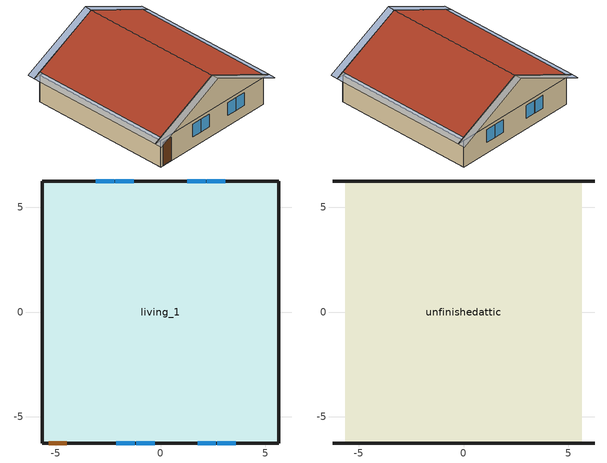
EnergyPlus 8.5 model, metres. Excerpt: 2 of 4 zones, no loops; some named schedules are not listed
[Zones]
living_1
 floor ground (Slab): -5.64,6.25 5.64,6.25 5.64,-6.25 -5.64,-6.25 z0
 wall outside (ExtInsFinWall): -5.64,6.25 -5.64,-6.25 5.64,-6.25 5.64,6.25 -5.64,6.25 z0:2.44
 window (front-Glass): -2.11,-6.25 -1.23,-6.25 / -1.17,-6.25 -0.29,-6.25 / 1.77,-6.25 2.65,-6.25 / 2.71,-6.25 3.59,-6.25 z0.96:2.13
 window (back-Glass): 2.15,6.25 1.27,6.25 / 3.09,6.25 2.21,6.25 / -2.21,6.25 -3.09,6.25 / -1.27,6.25 -2.15,6.25 z0.96:2.13
 door (livingDoors): -5.33,-6.25 -4.46,-6.25 z0:2.13
unfinishedattic
 floor to living_1 (FinInsUnfinUAFloor): -5.64,6.25 5.64,6.25 5.64,-6.25 -5.64,-6.25 z2.44
 wall outside (ExtUninsUnfinWall): -6.25,-6.25,2.44 6.25,-6.25,2.44 0,-6.25,5.56; 6.25,6.25,2.44 -6.25,6.25,2.44 0,6.25,5.56
 roof outside (UnfinInsExtRoof): 5.64,-6.25,2.74 5.64,6.25,2.74 0,6.25,5.56 0,-6.25,5.56; -5.64,6.25,2.74 -5.64,-6.25,2.74 0,-6.25,5.56 0,6.25,5.56
shading: 6.25,-6.25,2.44 6.25,6.25,2.44 5.64,6.25,2.74 5.64,-6.25,2.74; -6.25,6.25,2.44 -6.25,-6.25,2.44 -5.64,-6.25,2.74 -5.64,6.25,2.74; 6.25,-6.86,2.44 6.25,-6.25,2.44 0,-6.25,5.56 0,-6.86,5.56; -6.25,-6.25,2.44 -6.25,-6.86,2.44 0,-6.86,5.56 0,-6.25,5.56; -6.25,6.86,2.44 -6.25,6.25,2.44 0,6.25,5.56 0,6.86,5.56; 6.25,6.25,2.44 6.25,6.86,2.44 0,6.86,5.56 0,6.25,5.56
[Building]
Chicago Ohare Intl Ap IL 1517 sqft: North Axis {deg}=180; Terrain=Suburbs; Loads Convergence Tolerance Value=0.05; Temperature Convergence Tolerance Value {deltaC}=0.05; Solar Distribution=FullExterior; Maximum Number of Warmup Days=50
[Site:Location]
Chicago Ohare Intl Ap IL: Latitude {deg}=41.98; Longitude {deg}=-87.92; Time Zone {hr}=-7; Elevation {m}=201
[SizingPeriod:WeatherFileDays]
Plant DD: Begin Month=1; Begin Day of Month=1; End Month=1; End Day of Month=1; Day of Week for Start Day=Tuesday; Use Weather File Daylight Saving Period=Yes; Use Weather File Rain and Snow Indicators=No
[Site:GroundTemperature:BuildingSurface]
4.77044, 2.56944, 2.39318, 3.43766, 7.63069, 11.8042, 15.4224, 17.7144, 17.9091, 16.0449, 12.519, 8.47355
[Site:GroundTemperature:Deep]
9.98889, 9.98889, 9.98889, 9.98889, 9.98889, 9.98889, 9.98889, 9.98889, 9.98889, 9.98889, 9.98889, 9.98889
[Site:WaterMainsTemperature]
Calculation Method=Correlation; Annual Average Outdoor Air Temperature {C}=9.98889; Maximum Difference In Monthly Average Outdoor Air Temperatures {deltaC}=28.7778
[Material] Roughness=Rough
Name | Thickness {m} | Conductivity {W/m-K} | Density {kg/m3} | Specific Heat {J/kg-K} | Thermal Absorptance | Solar Absorptance | Visible Absorptance
CeilingMass | 0.0127 | 0.160291 | 801 | 837.4 | 0.9 | 0.3 | 0.1
DoorMaterial | 0.04445 | 0.0612267 | 512.64 | 1214.23
ExteriorFinish | 0.009525 | 0.089435 | 177.822 | 1046.75 | 0.9 | 0.3 | 0.3
ExtWallMass; PartitionWallMass | 0.0127 | 0.160291 | 801 | 837.4 | 0.9 | 0.5 | 0.1
Plywood-1_2in | 0.0127 | 0.115458 | 512.64 | 1214.23
Plywood-3_4in | 0.01905 | 0.115458 | 512.64 | 1214.23
RoofingMaterial | 0.0094488 | 0.162714 | 1121.4 | 1465.45 | 0.91 | 0.85 | 0.85
StudandAirWall | 0.0889 | 0.442568 | 49.1136 | 1209.74
StudandCavity | 0.0889 | 0.054245 | 162.403 | 1178.92
UAAdditionalCeilingIns | 0.12827 | 0.0411113 | 16.02 | 1046.75
UARoofIns | 0.18415 | 8.26283 | 36.966 | 1208.11
UATrussandIns | 0.0889 | 0.0436674 | 50.7834 | 1165.1
Mat-Fic-Slab | 0.0254 | 0.0180073 | 40.05 | 1214.23
SlabMass | 0.1016 | 1.312675 | 2242.8 | 837.4 | 0.9 | 0.6
SlabCarpetBareEquivalentMaterial | 0.0254 | 0.0866804 | 40.05 | 1214.23 | 0.9 | 0.6
SlabSoil-12in | 0.3048 | 1.731 | 1842.3 | 418.7
LivingFurnitureMaterial | 0.1524 | 0.115458 | 640.8 | 1214.23 | 0.9 | 0.6 | 0.1
[WindowMaterial:SimpleGlazingSystem] U-Factor {W/m2-K}=2.09529; Solar Heat Gain Coefficient=0.301029
Front-Win; Back-Win
[WindowMaterial:Shade]
CoolingShade: Solar Transmittance=0.999; Solar Reflectance=0.00099; Visible Transmittance=0.999; Visible Reflectance=0.00099; Infrared Hemispherical Emissivity=0.00001; Infrared Transmittance=0.999; Thickness {m}=0.0001; Conductivity {W/m-K}=10000; Shade to Glass Distance {m}=0.001; Top Opening Multiplier=0; Bottom Opening Multiplier=0; Left-Side Opening Multiplier=0; Right-Side Opening Multiplier=0; Airflow Permeability=0
[Construction]
Slab: Mat-Fic-Slab, SlabSoil-12in, SlabMass, SlabCarpetBareEquivalentMaterial
ExtInsFinWall: ExteriorFinish, Plywood-1_2in, StudandCavity, ExtWallMass
ExtUninsUnfinWall: ExteriorFinish, Plywood-1_2in, StudandAirWall
FinUninsFinWall: PartitionWallMass, StudandAirWall, PartitionWallMass
FinInsUnfinUAFloor: CeilingMass, UATrussandIns, UAAdditionalCeilingIns
UnfinInsExtRoof: RoofingMaterial, Plywood-3_4in, UARoofIns
Front-Glass: Front-Win
Back-Glass: Back-Win
LivingDoors: DoorMaterial
LivingFurniture: LivingFurnitureMaterial
[WindowProperty:ShadingControl]
WindowShadingControl: Shading Type=InteriorShade; Shading Control Type=OnIfScheduleAllows; Schedule=WindowShadingSchedule; Shading Control Is Scheduled=Yes; Glare Control Is Active=No; Shading Device Material=CoolingShade
[Zone]
Name | Type | Multiplier | Ceiling Height {m} | Volume {m3} | Floor Area {m2}
living_1 | 1 | 1 | 2.4384 | 343.653 | 140.934
unfinishedattic |  |  | 3.1242 | 198.675 | 140.934
Dummy |  |  | 0 | 0 | 0
RA Duct Zone_1 |  |  | 0 | 1.61087 | 0
[InternalMass] Zone=living_1
Name | Construction | Surface Area {m2}
LivingPartition_1 | FinUninsFinWall | 140.934
LivingSpaceFurniture_1 | LivingFurniture | 56.3736
[People]
Living People_1: Zone or ZoneList=living_1; Number of People Schedule=Occupancy_1; Number of People Calculation Method=People; Number of People=3; Fraction Radiant=0.32; Sensible Heat Fraction=0.573; Activity Level Schedule=OccupantActivity_1; Carbon Dioxide Generation Rate {m3/s-W}=0; Enable ASHRAE 55 Comfort Warnings=No; Mean Radiant Temperature Calculation Type=ZoneAveraged
[Lights]
Living HW & Plugin Lighting_1: Zone or ZoneList=living_1; Schedule=InteriorLighting_1; Design Level Calculation Method=LightingLevel; Lighting Level {W}=0; Return Air Fraction=0; Fraction Radiant=0.6; Fraction Visible=0.2; Fraction Replaceable=0
[ElectricEquipment] Zone or ZoneList=living_1; Design Level Calculation Method=EquipmentLevel
Name | Schedule | Design Level {W} | Fraction Latent | Fraction Radiant | Fraction Lost
Refrigerator_1 | Refrigerator_1 | 0 | 0 | 0 | 0
CeilingFans_1 | CeilingFansMaster_1 | 0 | 0 | 0.558 | 0
Misc Elec Load_1 | Total_Mels_1 | 0 | 0.021 | 0.558 | 0.049
Cooking Range_1 | CookingRange_1 | 0 | 0.3 | 0.24 | 0.3
Clothes Washer_1 | ClothesWasher_1 | 0 | 0 | 0.48 | 0.2
Clothes Dryer_1 | ClothesDryer_1 | 0 | 0.05 | 0.09 | 0.8
Dishwasher_1 | Dishwasher_1 | 0 | 0.15 | 0.36 | 0.25
House Exhaust Fan Load_1; Range Hood Fan Load_1; Bath Exhaust Fan Load_1 | AlwaysOn | 0 | 0 | 0 | 1
load | loadfrac | 3074.96 | 0 | 0.558 | 0.2
[GasEquipment]
Misc Gas Load_1: Zone or ZoneList=living_1; Schedule=Total_Mgls_1; Design Level Calculation Method=EquipmentLevel; Design Level {W}=0; Fraction Latent=0; Fraction Radiant=0; Fraction Lost=0; Carbon Dioxide Generation Rate {m3/s-W}=0
[OtherEquipment] Design Level Calculation Method=EquipmentLevel; Design Level {W}=0; Fraction Radiant=0
Name | Zone or ZoneList | Schedule | Fraction Latent | Fraction Lost
SinkHeatGain_1 | living_1 | Sinks_1 | 0.312222 | 0
ShowerHeatGain_1 | living_1 | Showers_1 | 0.487197 | 0
BathHeatGain_1 | living_1 | Baths_1 | 0 | 0
DHWDistHeatGain_1 | living_1 | DHWDist_1 | 0 | 1
SupplySensibleLeakageToLiving_1; SupplyDuctConductionToLiving_1 | living_1 | AlwaysOn | 0 | 0
SupplyLatentLeakageToLiving_1 | living_1 | AlwaysOn | 1 | 0
SupplyDuctConductionToAHZone_1; ReturnDuctConductionToAHZone_1; SupplySensibleLeakageToAHZone_1 | unfinishedattic | AlwaysOn | 0 | 0
ReturnDuctConductionToPlenum_1; ReturnSensibleLeakageEquip_1 | RA Duct Zone_1 | AlwaysOn | 0 | 0
SupplyLatentLeakageToAHZone_1 | unfinishedattic | AlwaysOn | 1 | 0
ReturnLatentLeakageEquip_1 | RA Duct Zone_1 | AlwaysOn | 1 | 0
[ZoneInfiltration:EffectiveLeakageArea]
UAtcInfiltration: Zone=unfinishedattic; Schedule=AlwaysOn; Effective Air Leakage Area {cm2}=4693.1; Stack Coefficient=0.000217117; Wind Coefficient=0.000119595
[ZoneInfiltration:FlowCoefficient]
Living Infiltration_1: Zone=living_1; Schedule=AlwaysOn; Flow Coefficient=1; Stack Coefficient=1; Pressure Exponent=1; Wind Coefficient=1; Shelter Factor=1
[ZoneVentilation:DesignFlowRate]
Natural Ventilation_1: Zone or ZoneList=living_1; Schedule=NatVent_1; Design Flow Rate Calculation Method=Flow/Zone; Design Flow Rate {m3/s}=0.001; Ventilation Type=Natural; Fan Pressure Rise {Pa}=0; Fan Total Efficiency=1; Constant Term Coefficient=1; Temperature Term Coefficient=0; Velocity Term Coefficient=0; Velocity Squared Term Coefficient=0
[ZoneMixing] Schedule=AlwaysOn; Design Flow Rate Calculation Method=Flow/Zone; Design Flow Rate {m3/s}=0
Name | Zone | Source Zone
AHZoneToLivingZoneMixing_1 | living_1 | unfinishedattic
LivingZoneToAHZoneMixing_1 | unfinishedattic | living_1
[Exterior:Lights]
Exterior Lighting_1: Schedule=ExteriorLighting_1; Design Level {W}=0; Control Option=ScheduleNameOnly
[EnergyManagementSystem:Sensor]
Name | Output:Variable or Output:Meter Index Key | Output:Variable or Output:Meter
Sensor_HeatingSeasonSchedule | HeatingSeasonSchedule | Schedule Value
Sensor_CoolingSeasonSchedule | CoolingSeasonSchedule | Schedule Value
CeilingFan_sch_1 | CeilingFan_1 | Schedule Value
Hout_1 |  | Site Outdoor Air Enthalpy
Pbar_1 |  | Site Outdoor Air Barometric Pressure
Wout_1 |  | Site Outdoor Air Humidity Ratio
Vwind_1 |  | Site Wind Speed
WH_sch_1 | AlwaysOn | Schedule Value
Range_sch_1 | RangeHood_1 | Schedule Value
Bath_sch_1 | BathExhaust_1 | Schedule Value
Clothes_dryer_sch_1 | ClothesDryerExhaust_1 | Schedule Value
NVAvail_1 | NatVent_1 | Schedule Value
NVSP_1 | NatVentTemp_1 | Schedule Value
AHZone_T_Sensor_1 | unfinishedattic | Zone Air Temperature
AHZone_W_Sensor_1 | unfinishedattic | Zone Mean Air Humidity Ratio
S_LeakSens_1 | SupplySensibleLeakageToLiving_1 | Other Equipment Convective Heating Energy
S_LeakLat_1 | SupplyLatentLeakageToLiving_1 | Other Equipment Latent Gain Energy
S_CondSens_1 | SupplyDuctConductionToLiving_1 | Other Equipment Convective Heating Energy
R_LeakSens_1 | ReturnSensibleLeakageEquip_1 | Other Equipment Convective Heating Energy
R_LeakLat_1 | ReturnLatentLeakageEquip_1 | Other Equipment Latent Gain Energy
R_CondSens_1 | ReturnDuctConductionToPlenum_1 | Other Equipment Convective Heating Energy
Q_H_FuelOil_1 | EMS | Heating FuelOil_1
Q_H_Propane_1 | EMS | Heating Propane_1
[EnergyManagementSystem:Actuator]
Name | Actuated Component Unique | Actuated Component Type | Actuated Component Control Type
SupplyFanAvailabilityOverride_1 | SupplyFanAvailability_1 | Schedule:Constant | Schedule Value
CeilingFanScheduleOverride_1 | CeilingFansMaster_1 | Schedule:Constant | Schedule Value
WholeHouseFanPowerOverride_1 | House Exhaust Fan Load_1 | ElectricEquipment | Electric Power Level
RangeHoodFanPowerOverride_1 | Range Hood Fan Load_1 | ElectricEquipment | Electric Power Level
BathExhaustFanPowerOverride_1 | Bath Exhaust Fan Load_1 | ElectricEquipment | Electric Power Level
NatVentFlow_1 | Natural Ventilation_1 | Zone Ventilation | Air Exchange Flow Rate
InfilFlow_1 | Living Infiltration_1 | Zone Infiltration | Air Exchange Flow Rate
SupplyLeakSensibleActuator_1 | SupplySensibleLeakageToLiving_1 | OtherEquipment | Power Level
SupplyLeakLatentActuator_1 | SupplyLatentLeakageToLiving_1 | OtherEquipment | Power Level
SupplyDuctLoadToLivingActuator_1 | SupplyDuctConductionToLiving_1 | OtherEquipment | Power Level
ConductionToAHZoneActuator_1 | SupplyDuctConductionToAHZone_1 | OtherEquipment | Power Level
ReturnDuctLoadToPlenumActuator_1 | ReturnDuctConductionToPlenum_1 | OtherEquipment | Power Level
ReturnConductionToAHZoneActuator_1 | ReturnDuctConductionToAHZone_1 | OtherEquipment | Power Level
SensibleLeakageToAHZoneActuator_1 | SupplySensibleLeakageToAHZone_1 | OtherEquipment | Power Level
LatentLeakageToAHZoneActuator_1 | SupplyLatentLeakageToAHZone_1 | OtherEquipment | Power Level
ReturnSensibleLeakageActuator_1 | ReturnSensibleLeakageEquip_1 | OtherEquipment | Power Level
ReturnLatentLeakageActuator_1 | ReturnLatentLeakageEquip_1 | OtherEquipment | Power Level
AHZoneToLivingFlowRateActuator_1 | AHZoneToLivingZoneMixing_1 | ZoneMixing | Air Exchange Flow Rate
LivingToAHZoneFlowRateActuator_1 | LivingZoneToAHZoneMixing_1 | ZoneMixing | Air Exchange Flow Rate
AvailSCH_Overwrite | Cycle | Schedule:Constant | Schedule Value
[EnergyManagementSystem:ProgramCallingManager]
FanAvailabilityProgramManager_1: AfterPredictorBeforeHVACManagers; SupplyFanScheduleProgram_1
CeilingFanProgramManager_1: BeginTimestepBeforePredictor; CeilingFanScheduleProgram_1
AirflowCalculator_1: BeginTimestepBeforePredictor; InfiltrationProgram_1; NaturalVentilationProgram_1
DuctLeakageCallingManager_1: EndOfSystemTimestepAfterHVACReporting; DuctLeakageProgram_1
DeliveredHeatingCoolingManager_1: EndOfSystemTimestepAfterHVACReporting; DeliveredHeatingCoolingProgram_1
HVACOutputReporting: EndOfSystemTimestepBeforeHVACReporting; HeatingFuelConversionProgram_1; HeatingElectricityProgram_1; WaterHeatingFuelConversionProgram_1; ZeroMeterProgram
Supervision: EndOfSystemTimestepAfterHVACReporting; HVAC_uncontrolledloop_Supervision
[EnergyManagementSystem:Program]
SupplyFanScheduleProgram_1: Set SupplyFanAvailabilityOverride_1 = 1; If (Sensor_HeatingSeasonSchedule == 0) && (SensibleLoadPredicted_1 > 0); Set SupplyFanAvailabilityOverride_1 = 0; ElseIf (Sensor_CoolingSeasonSchedule == 0) && (SensibleLoadPredicted_1 < 0); Set SupplyFanAvailabilityOverride_1 = 0; ElseIf SensibleLoadPredicted_1 == 0; Set SupplyFanAvailabilityOverride_1 = 0; EndIf
CeilingFanScheduleProgram_1: If CeilingFan_sch_1 == 0; Set CeilingFanScheduleOverride_1 = 0; ElseIf Tin_1 <24.3888888889; Set CeilingFanScheduleOverride_1 = 0; Else; Set CeilingFanScheduleOverride_1 = 1; EndIf
InfiltrationProgram_1: Set p_m = 0.14; Set p_s = 0.22; Set s_m = 270; Set s_s = 370; Set z_m = 9.99744; Set z_s = 2.4384; Set f_t = (((s_m/z_m)^p_m)*((z_s/s_s)^p_s)); Set VwindL_1 = (f_t*Vwind_1); Set Tdiff = Tin_1 - Tout_1; Set DeltaT = (@Abs Tdiff); Set c = 0.0483345648051; Set Cs = 0.05302710026; Set Cw = 0.158382171096; Set n = 0.67; Set sft = (f_t*0.9); Set Qn = (((c*Cs*(DeltaT^n))^2)+(((c*Cw)*((sft*Vwind_1)^(2*n)))^2))^0.5; Set Tdiff = Tin_1 - Tout_1; Set DeltaT = (@Abs Tdiff); Set QWHV_1 = WH_sch_1*0.0; Set Qrange_1 = Range_sch_1*0.047194744; Set Qdryer_1 = Clothes_dryer_sch_1*0.047194744; Set Qbath_1 = Bath_sch_1*0.047194744; Set QhpwhOut = 0; Set QhpwhIn = 0; Set QductsOut = DuctLeakExhaustFanEquivalent_1; Set QductsIn = DuctLeakSupplyFanEquivalent_1; Set Qout = Qrange_1+Qbath_1+Qdryer_1+QhpwhOut+QductsOut; Set Qin = QWHV_1+QhpwhIn+QductsIn; Set Qu = (@Abs (Qout - Qin)); Set Qb = (@Min Qout Qin); Set faneff_wh = 1; Set WholeHouseFanPowerOverride_1= (QWHV_1*300)/faneff_wh; Set faneff_sp = 0.47194744; Set RangeHoodFanPowerOverride_1 = (Qrange_1*300)/faneff_sp; Set BathExhaustFanPowerOverride_1 = (Qbath_1*300)/faneff_sp; Set Q_acctd_for_elsewhere = QhpwhOut + QhpwhIn + QductsOut + QductsIn; Set InfilFlow_1 = (((Qu^2) + (Qn^2))^0.5) - Q_acctd_for_elsewhere; Set InfilFlow_1 = (@Max InfilFlow_1 0); Set InfilFlow_display_1 = (((Qu^2) + (Qn^2))^0.5) - Qu; Set InfMechVent_1 = Qb + InfilFlow_1
NaturalVentilationProgram_1: Set Tdiff = Tin_1 - Tout_1; Set DeltaT = (@Abs Tdiff); Set Phiout = (@RhFnTdbWPb Tout_1 Wout_1 Pbar_1); Set Hin = (@HFnTdbRhPb Tin_1 Phiin_1 Pbar_1); Set NVArea = 0.0; Set Cs =0.0000896302038946; Set Cw = 0.000199526317171; Set MaxNV = 1.90918471061; Set MaxHR = 0; Set MaxRH = 0; Set SGNV = (NVAvail_1*NVArea)*((((Cs*DeltaT)+(Cw*(Vwind_1^2)))^0.5)/1000); If (Wout_1 < MaxHR) && (Phiout < MaxRH) && (Tin_1 > NVSP_1); Set NVadj1 = (Tin_1 - NVSP_1)/(Tin_1 - Tout_1); Set NVadj2 = (@Min NVadj1 1); Set NVadj3 = (@Max NVadj2 0); Set NVadj = SGNV*NVadj3; Set NatVentFlow_1 = (@Min NVadj MaxNV); Else; Set NatVentFlow_1 = 0; EndIf
DuctLeakageProgram_1: Set AH_MFR_1 = AH_MFR_Sensor_1; Set Fan_RTF_1 = Fan_RTF_Sensor_1; Set AH_VFR_1 = AH_VFR_Sensor_1; Set AH_Tout_1 = AH_Tout_Sensor_1; Set AH_Wout_1 = AH_Wout_Sensor_1; Set RA_T_1 = RA_T_Sensor_1; Set RA_W_1 = RA_W_Sensor_1; Set AHZone_T_1 = AHZone_T_Sensor_1; Set AHZone_W_1 =  AHZone_W_Sensor_1; Run CalculateDuctLeakage_1; Set SupplyLeakSensibleActuator_1 = SupplyLeakSensibleLoad_1; Set SupplyLeakLatentActuator_1 = SupplyLeakLatentLoad_1; Set SupplyDuctLoadToLivingActuator_1 = SupplyDuctLoadToLiving_1; Set ConductionToAHZoneActuator_1 = ConductionToAHZone_1; Set SensibleLeakageToAHZoneActuator_1 = SensibleLeakageToAHZone_1; Set LatentLeakageToAHZoneActuator_1 = LatentLeakageToAHZone_1; Set ReturnSensibleLeakageActuator_1 = ReturnSensibleLeakage_1; Set ReturnLatentLeakageActuator_1 = ReturnLatentLeakage_1; Set ReturnDuctLoadToPlenumActuator_1 = ReturnDuctLoadToPlenum_1; Set ReturnConductionToAHZoneActuator_1 = ReturnConductionToAHZone_1; Set AHZoneToLivingFlowRateActuator_1 = AHZoneToLivingFlowRate_1; Set LivingToAHZoneFlowRateActuator_1 = LivingToAHZoneFlowRate_1
DeliveredHeatingCoolingProgram_1: Set StepsPerHour = ZoneTimeStep / SystemTimeStep; Set HPWH_sens_clg_1 = 0; Set HPWH_lat_clg_1 = 0; Set d1 = D_MixSensLoss_1; Set d2 = D_MixSensGain_1; Set d3 = D_MixLatLoss_1; Set d4 = D_MixLatGain_1; Set d5 = S_LeakSens_1; Set d6 = S_LeakLat_1; Set d7 = S_CondSens_1; Set d8 = R_LeakSens_1; Set d9 = R_LeakLat_1; Set d10 = R_CondSens_1; Set EMSHeatingDuctLosses_1 = (@Max 0  ((d2 - d1) - d5 - d7 - d8 - d10)); Set EMSCoolingDuctLossesSens_1 = (@Max 0  ((d2 - d1) + d5 + d7 + d8 + d10)); Set EMSCoolingDuctLossesLatent_1 = (@Max 0  ((d4 - d3) + d6 + d9)); Set E_supp = 0; Set DeliveredHeatingHP = 0; Set DeliveredHeating_fb = 0; Set x = DeliveredHeating_1 + DeliveredHeatingHP + DeliveredHeating_fb; Set EMSDeliveredHeatingInclDucts_1 = x * StepsPerHour; Set EMSDeliveredHeatingSupp_1 = E_supp * StepsPerHour; Set EMSDeliveredCoolingSensInclDucts_1 = CoilSensibleCooling_1 * StepsPerHour; If (x + E_supp) > 0; Set f_supp = E_supp / (x + E_supp); Else; Set f_supp = 0; EndIf; Set EMSDeliveredHeating_1 = EMSDeliveredHeatingInclDucts_1-(EMSHeatingDuctLosses_1*(1-f_supp)); Set EMSDeliveredHeatingSupp_1 = EMSDeliveredHeatingSupp_1-(EMSHeatingDuctLosses_1*f_supp); Set EMSDeliveredHeatingWithSupp_1 = EMSDeliveredHeating_1 + EMSDeliveredHeatingSupp_1; Set EMSDeliveredCoolingSens_1 = EMSDeliveredCoolingSensInclDucts_1 - EMSCoolingDuctLossesSens_1; Set DehumRemovedWater = 0; Set EMSDeliveredCoolingLatentHVAC_1 = CoilLatentCooling_1 - EMSCoolingDuctLossesLatent_1; Set EMSDeliveredCoolingLatentDehum_1 = DehumRemovedWater * 2454031.86336; Set EMSDeliveredCoolingLatentHVAC_1 = EMSDeliveredCoolingLatentHVAC_1 * StepsPerHour; Set EMSDeliveredCoolingLatentDehum_1 = EMSDeliveredCoolingLatentDehum_1 * StepsPerHour; If HVACFanE_1 > 0; If EMSDeliveredHeating_1 > 0; Set HVACFanPumpE_Heat_1 = HVACFanE_1; Set HVACFanPumpE_Cool_1 = 0; ElseIf EMSDeliveredCoolingSens_1 > 0; Set HVACFanPumpE_Heat_1 = 0; Set HVACFanPumpE_Cool_1 = HVACFanE_1; EndIf; Else; Set HVACFanPumpE_Heat_1 = 0; Set HVACFanPumpE_Cool_1 = 0; EndIf
ZeroMeterProgram: Set EMSZeroMeter = 0
HeatingFuelConversionProgram_1: Set Q_FuelOil_1 = 0; Set Q_Propane_1 = 0; Set Q_Gas_1 = 0
HeatingElectricityProgram_1: Set E_Heat_1 = Q_heat_1 + Q_heat_HP; Set E_Heat_supp_1 = 0
WaterHeatingFuelConversionProgram_1: Set Q_WH_FuelOil_1 = 0; Set Q_WH_Propane_1 = 0; Set Q_WH_Gas_1 = Q_WH; Set Q_Unit_oil_1 = Q_WH_FuelOil_1 + Q_H_FuelOil_1; Set Q_Unit_propane_1 = Q_WH_Propane_1 + Q_H_Propane_1
HVAC_uncontrolledloop_Supervision: SET Toffset=1.11; IF AptTemp > (hSP - 0.01) && AptTemp < (cSP + 0.01); SET AvailSCH_Overwrite = 0; ELSEIF AvailSCH_Overwrite == 0 && AptTemp >= (hSP - Toffset) && AptTemp <= (cSP + Toffset); SET AvailSCH_Overwrite = 0; ELSE; SET AvailSCH_Overwrite = 1; ENDIF
[EnergyManagementSystem:Subroutine]
CalculateDuctLeakage_1: Set f_sup = 0.09995004995; Set f_ret = 0.05004995005; Set f_OA = 0.0499000999001; Set OAFlowRate = f_OA * AH_VFR_1; Set SupplyLeakFlowRate = f_sup * AH_VFR_1; Set ReturnLeakFlowRate = f_ret * AH_VFR_1; Set AHZoneToLivingFlowRate_1 = (@Abs (SupplyLeakFlowRate - ReturnLeakFlowRate - OAFlowRate)); Set LivingToAHZoneFlowRate_1 = 0; Set DuctLeakSupplyFanEquivalent_1 = 0; Set DuctLeakExhaustFanEquivalent_1 = OAFlowRate; Set h_SA = (@HFnTdbW AH_Tout_1 AH_Wout_1); Set h_AHZone = (@HFnTdbW AHZone_T_1 AHZone_W_1); Set h_RA = (@HFnTdbW RA_T_1 RA_W_1); Set h_fg = (@HfgAirFnWTdb AH_Wout_1 AH_Tout_1); Set SALeakageQtot = f_sup * AH_MFR_1 * (h_RA - h_SA); Set SupplyLeakLatentLoad_1 = f_sup * AH_MFR_1 * h_fg * (RA_W_1 - AH_Wout_1); Set SupplyLeakSensibleLoad_1 = SALeakageQtot - SupplyLeakLatentLoad_1; Set expTerm = (Fan_RTF_1 / (AH_MFR_1 * 1006.0)) * 32.06094747; Set expTerm = 0 - expTerm; Set Tsupply = AHZone_T_1 + ((AH_Tout_1 - AHZone_T_1) * (@Exp expTerm)); Set SupplyDuctLoadToLiving_1 = AH_MFR_1 * 1006.0 * (Tsupply - AH_Tout_1); Set ConductionToAHZone_1 = 0 - SupplyDuctLoadToLiving_1; Set expTerm = (Fan_RTF_1 / (AH_MFR_1 * 1006.0)) * 10.4178709056; Set expTerm = 0 - expTerm; Set Treturn = AHZone_T_1 + ((RA_T_1 - AHZone_T_1) * (@Exp expTerm)); Set ReturnDuctLoadToPlenum_1 = AH_MFR_1 * 1006.0 * (Treturn - RA_T_1); Set ReturnConductionToAHZone_1 = 0 - ReturnDuctLoadToPlenum_1; Set ReturnLatentLeakage_1 = 0; Set ReturnSensibleLeakage_1 = f_ret * AH_MFR_1 * 1006.0 * (AHZone_T_1 - RA_T_1); Set QtotLeakageToAHZone = f_sup * AH_MFR_1 * (h_SA - h_AHZone); Set LatentLeakageToAHZone_1 = f_sup * AH_MFR_1 * h_fg * (AH_Wout_1 - AHZone_W_1); Set SensibleLeakageToAHZone_1 = QtotLeakageToAHZone - LatentLeakageToAHZone_1
[EnergyManagementSystem:GlobalVariable]
AH_MFR_1
Fan_RTF_1
AH_VFR_1
AH_Tout_1
AH_Wout_1
RA_T_1
RA_W_1
AHZone_T_1
AHZone_W_1
SupplyLeakSensibleLoad_1
SupplyLeakLatentLoad_1
SupplyDuctLoadToLiving_1
ConductionToAHZone_1
ReturnConductionToAHZone_1
ReturnDuctLoadToPlenum_1
SensibleLeakageToAHZone_1
LatentLeakageToAHZone_1
AHZoneToLivingFlowRate_1
LivingToAHZoneFlowRate_1
ReturnSensibleLeakage_1
ReturnLatentLeakage_1
DuctLeakSupplyFanEquivalent_1; DuctLeakExhaustFanEquivalent_1
[EnergyManagementSystem:OutputVariable]
Name | EMS Variable | Type of Data in Variable | Update Frequency | EMS Program or Subroutine | Units
Zone Infil Flow Rate_1 | InfilFlow_display_1 | Averaged | ZoneTimestep | InfiltrationProgram_1 | m3/s
Zone Infil/MechVent Flow Rate_1 | InfMechVent_1 | Averaged | ZoneTimestep | InfiltrationProgram_1 | m3/s
Whole House Fan Vent Flow Rate_1 | QWHV_1 | Averaged | ZoneTimestep | InfiltrationProgram_1 | m3/s
Range Hood Fan Vent Flow Rate_1 | Qrange_1 | Averaged | ZoneTimestep | InfiltrationProgram_1 | m3/s
Bath Exhaust Fan Vent Flow Rate_1 | Qbath_1 | Averaged | ZoneTimestep | InfiltrationProgram_1 | m3/s
Clothes Dryer Exhaust Fan Vent Flow Rate_1 | Qdryer_1 | Averaged | ZoneTimestep | InfiltrationProgram_1 | m3/s
Local Wind Speed_1 | VwindL_1 | Averaged | ZoneTimestep | InfiltrationProgram_1 | m/s
Zone Natural Ventilation Flow Rate_1 | NatVentFlow_1 | Averaged | ZoneTimestep | NaturalVentilationProgram_1 | m3/s
EMSDeliveredCoolingSensInclDuctsOutputVariable_1 | EMSDeliveredCoolingSensInclDucts_1 | Summed | ZoneTimestep | DeliveredHeatingCoolingProgram_1 | J
EMSDeliveredHeatingInclDuctsOutputVariable_1 | EMSDeliveredHeatingInclDucts_1 | Summed | ZoneTimestep | DeliveredHeatingCoolingProgram_1 | J
EMSDeliveredCoolingSensOutputVariable_1 | EMSDeliveredCoolingSens_1 | Summed | ZoneTimestep | DeliveredHeatingCoolingProgram_1 | J
EMSDeliveredHeatingOutputVariable_1 | EMSDeliveredHeating_1 | Summed | ZoneTimestep | DeliveredHeatingCoolingProgram_1 | J
EMSDeliveredHeatingSuppOutputVariable_1 | EMSDeliveredHeatingSupp_1 | Summed | ZoneTimestep | DeliveredHeatingCoolingProgram_1 | J
EMSDeliveredHeatingWithSuppOutputVariable_1 | EMSDeliveredHeatingWithSupp_1 | Summed | ZoneTimestep | DeliveredHeatingCoolingProgram_1 | J
EMSCoolingDuctLossesSensOutputVariable_1 | EMSCoolingDuctLossesSens_1 | Summed | ZoneTimestep | DeliveredHeatingCoolingProgram_1 | J
EMSCoolingDuctLossesLatentOutputVariable_1 | EMSCoolingDuctLossesLatent_1 | Summed | ZoneTimestep | DeliveredHeatingCoolingProgram_1 | J
EMSHeatingDuctLossesOutputVariable_1 | EMSHeatingDuctLosses_1 | Summed | ZoneTimestep | DeliveredHeatingCoolingProgram_1 | J
EMSDeliveredCoolingLatentHVACOutputVariable_1 | EMSDeliveredCoolingLatentHVAC_1 | Summed | ZoneTimestep | DeliveredHeatingCoolingProgram_1 | J
Heating HVAC Fan Pump_1 | HVACFanPumpE_Heat_1 | Summed | SystemTimestep | DeliveredHeatingCoolingProgram_1 | J
Cooling HVAC Fan Pump_1 | HVACFanPumpE_Cool_1 | Summed | SystemTimestep | DeliveredHeatingCoolingProgram_1 | J
EMSDeliveredCoolingLatentDehumOutputVariable_1 | EMSDeliveredCoolingLatentDehum_1 | Summed | ZoneTimestep | DeliveredHeatingCoolingProgram_1 | J
HPWH_sens_clg_OutputVariable_1 | HPWH_sens_clg_1 | Summed | ZoneTimestep | DeliveredHeatingCoolingProgram_1 | J
HPWH_lat_clg_OutputVariable_1 | HPWH_lat_clg_1 | Summed | ZoneTimestep | DeliveredHeatingCoolingProgram_1 | J
ZeroMeter | EMSZeroMeter | Summed | SystemTimestep | ZeroMeterProgram | J
Heating Electricity_1 | E_Heat_1 | Summed | SystemTimestep | HeatingElectricityProgram_1 | J
HeatingSupp Electricity_1 | E_Heat_supp_1 | Summed | SystemTimestep | HeatingElectricityProgram_1 | J
Heating FuelOil_1 | Q_FuelOil_1 | Summed | SystemTimestep | HeatingFuelConversionProgram_1 | m3
Heating Propane_1 | Q_Propane_1 | Summed | SystemTimestep | HeatingFuelConversionProgram_1 | m3
Heating Gas_1 | Q_Gas_1 | Summed | SystemTimestep | HeatingFuelConversionProgram_1 | J
Water Heating FuelOil_1 | Q_WH_FuelOil_1 | Summed | SystemTimestep | WaterHeatingFuelConversionProgram_1 | m3
Water Heating Propane_1 | Q_WH_Propane_1 | Summed | SystemTimestep | WaterHeatingFuelConversionProgram_1 | m3
[Schedule:Day:Hourly]
ClothesDryerDayMult0_1: 0.100913, 0.0605475, 0.040365, 0.0201825, 0.040365, 0.0605475, 0.16146, 0.32292, 0.48438, 0.686205, 0.787118, 0.817391, 0.746753, 0.676114, 0.575201, 0.615566, 0.555019, 0.544928, 0.514654, 0.514654, 0.524745, 0.544928, 0.444015, 0.24219
ClothesDryerDayMult1_1; OccupancyVacationDay_1; WindowShadingSchedule01d; WindowShadingSchedule02d; WindowShadingSchedule03d; WindowShadingSchedule04d; WindowShadingSchedule10d; WindowShadingSchedule11d; WindowShadingSchedule12d: 0, 0, 0, 0, 0, 0, 0, 0, 0, 0, 0, 0, 0, 0, 0, 0, 0, 0, 0, 0, 0, 0, 0, 0
ClothesDryerDayMult2_1: 0.123457, 0.0740741, 0.0493827, 0.0246914, 0.0493827, 0.0740741, 0.197531, 0.395062, 0.592593, 0.839506, 0.962963, 1, 0.91358, 0.82716, 0.703704, 0.753086, 0.679012, 0.666667, 0.62963, 0.62963, 0.641975, 0.666667, 0.54321, 0.296296
CookingRangeWkDay01_1; CookingRangeWkDay02_1; CookingRangeWkDay12_1; CookingRangeWkEnd01_1; CookingRangeWkEnd02_1; CookingRangeWkEnd12_1: 0.0466667, 0.0466667, 0.0266667, 0.0266667, 0.0466667, 0.0733333, 0.166667, 0.28, 0.306667, 0.32, 0.28, 0.333333, 0.38, 0.306667, 0.38, 0.293333, 0.613333, 1, 0.78, 0.4, 0.233333, 0.166667, 0.106667, 0.0733333
CookingRangeWkDay03_1; CookingRangeWkDay05_1; CookingRangeWkEnd03_1; CookingRangeWkEnd05_1: 0.0421574, 0.0421574, 0.0240899, 0.0240899, 0.0421574, 0.0662473, 0.150562, 0.252944, 0.277034, 0.289079, 0.252944, 0.301124, 0.343282, 0.277034, 0.343282, 0.264989, 0.554069, 0.903373, 0.704631, 0.361349, 0.210787, 0.150562, 0.0963598, 0.0662473
CookingRangeWkDay04_1; CookingRangeWkEnd04_1: 0.0419872, 0.0419872, 0.0239927, 0.0239927, 0.0419872, 0.0659799, 0.149954, 0.251923, 0.275916, 0.287912, 0.251923, 0.299909, 0.341896, 0.275916, 0.341896, 0.26392, 0.551832, 0.899727, 0.701787, 0.359891, 0.209936, 0.149954, 0.0959708, 0.0659799
CookingRangeWkDay06_1; CookingRangeWkDay09_1; CookingRangeWkEnd06_1; CookingRangeWkEnd09_1: 0.0378608, 0.0378608, 0.0216348, 0.0216348, 0.0378608, 0.0594956, 0.135217, 0.227165, 0.2488, 0.259617, 0.227165, 0.270435, 0.308295, 0.2488, 0.308295, 0.237982, 0.4976, 0.811304, 0.632817, 0.324521, 0.189304, 0.135217, 0.086539, 0.0594956
CookingRangeWkDay07_1; CookingRangeWkDay08_1; CookingRangeWkEnd07_1; CookingRangeWkEnd08_1: 0.0381161, 0.0381161, 0.0217806, 0.0217806, 0.0381161, 0.0598967, 0.136129, 0.228696, 0.250477, 0.261367, 0.228696, 0.272258, 0.310374, 0.250477, 0.310374, 0.239587, 0.500954, 0.816773, 0.637083, 0.326709, 0.19058, 0.136129, 0.0871225, 0.0598967
CookingRangeWkDay10_1; CookingRangeWkDay11_1; CookingRangeWkEnd10_1; CookingRangeWkEnd11_1: 0.0461562, 0.0461562, 0.026375, 0.026375, 0.0461562, 0.0725311, 0.164844, 0.276937, 0.303312, 0.3165, 0.276937, 0.329687, 0.375843, 0.303312, 0.375843, 0.290125, 0.606624, 0.989061, 0.771468, 0.395624, 0.230781, 0.164844, 0.1055, 0.0725311
DHWDistDay_1: 0.078424, 0.0392749, 0.00981873, 0.00981873, 0.0392749, 0.274547, 0.941213, 1, 0.960725, 0.843152, 0.764728, 0.60788, 0.529456, 0.470544, 0.470544, 0.411757, 0.548968, 0.725453, 0.86279, 0.823515, 0.745091, 0.60788, 0.529456, 0.294058
ExteriorLighting01Alldays_1; InteriorLighting01Alldays_1: 0.184041, 0.110424, 0.0736162, 0.0736162, 0.0736162, 0.0805696, 0.173359, 0.362055, 0.346014, 0.177618, 0.144716, 0.143389, 0.143651, 0.146764, 0.165513, 0.241436, 0.437991, 0.743985, 0.974468, 0.924096, 0.827246, 0.707148, 0.533589, 0.370644
ExteriorLighting02Alldays_1; InteriorLighting02Alldays_1: 0.184041, 0.110424, 0.0736162, 0.0736162, 0.0736162, 0.0790283, 0.15125, 0.29812, 0.265496, 0.134427, 0.108818, 0.107785, 0.107884, 0.109177, 0.117715, 0.156982, 0.277866, 0.518467, 0.80066, 0.924741, 0.827246, 0.707148, 0.533589, 0.370644
ExteriorLighting03Alldays_1; InteriorLighting03Alldays_1: 0.184041, 0.110424, 0.0736162, 0.0736162, 0.0736162, 0.0768121, 0.11946, 0.206188, 0.165168, 0.0877701, 0.0726478, 0.0720378, 0.0720794, 0.0726554, 0.0766741, 0.0968595, 0.167392, 0.335142, 0.593669, 0.815299, 0.825638, 0.632402, 0.533589, 0.370644
ExteriorLighting04Alldays_1; InteriorLighting04Alldays_1: 0.184041, 0.110424, 0.0736162, 0.0736162, 0.0736162, 0.0771386, 0.124143, 0.219731, 0.171299, 0.0859952, 0.0693281, 0.0686558, 0.0686518, 0.0686824, 0.0689801, 0.0711282, 0.0823713, 0.124702, 0.237637, 0.444724, 0.686571, 0.707148, 0.533589, 0.370644
ExteriorLighting05Alldays_1; InteriorLighting05Alldays_1: 0.184041, 0.110424, 0.0736162, 0.0736162, 0.0736162, 0.0756268, 0.102458, 0.157021, 0.116833, 0.0681405, 0.0586267, 0.0582429, 0.0582408, 0.05826, 0.058438, 0.0596988, 0.0663648, 0.0924985, 0.167646, 0.322917, 0.54338, 0.683362, 0.533589, 0.370644
ExteriorLighting06Alldays_1; InteriorLighting06Alldays_1: 0.184041, 0.110424, 0.0736162, 0.0736162, 0.0736162, 0.0751685, 0.0958832, 0.138008, 0.101886, 0.0642924, 0.0569473, 0.056651, 0.0566499, 0.0566691, 0.0568293, 0.0578764, 0.0631213, 0.0831383, 0.140827, 0.264389, 0.454837, 0.637915, 0.533589, 0.370644
ExteriorLighting07Alldays_1; InteriorLighting07Alldays_1: 0.184041, 0.110424, 0.0736162, 0.0736162, 0.0736162, 0.0755386, 0.101192, 0.153359, 0.113946, 0.0673901, 0.0582939, 0.057927, 0.0579253, 0.0579456, 0.0581133, 0.0592033, 0.0646293, 0.0852063, 0.144118, 0.269403, 0.460924, 0.640706, 0.533589, 0.370644
ExteriorLighting08Alldays_1; InteriorLighting08Alldays_1: 0.184041, 0.110424, 0.0736162, 0.0736162, 0.0736162, 0.0765607, 0.115854, 0.19576, 0.15021, 0.0789004, 0.0649676, 0.0644056, 0.0644025, 0.0644294, 0.0646692, 0.0662987, 0.0745563, 0.10555, 0.190689, 0.358018, 0.581627, 0.697822, 0.533589, 0.370644
ExteriorLighting09Alldays_1; InteriorLighting09Alldays_1: 0.184041, 0.110424, 0.0736162, 0.0736162, 0.0736162, 0.0779699, 0.136068, 0.254216, 0.208861, 0.103423, 0.0828223, 0.0819913, 0.08199, 0.0820751, 0.0827979, 0.0873455, 0.108037, 0.175399, 0.329207, 0.564996, 0.774836, 0.707148, 0.533589, 0.370644
ExteriorLighting10Alldays_1; InteriorLighting10Alldays_1: 0.184041, 0.110424, 0.0736162, 0.0736162, 0.0736162, 0.0797404, 0.161465, 0.32766, 0.293194, 0.144879, 0.115901, 0.114732, 0.114747, 0.115082, 0.117639, 0.131655, 0.185294, 0.325978, 0.569102, 0.810186, 0.827246, 0.707148, 0.533589, 0.370644
ExteriorLighting11Alldays_1; InteriorLighting11Alldays_1: 0.184041, 0.110424, 0.0736162, 0.0736162, 0.0736162, 0.0784068, 0.142336, 0.27234, 0.26263, 0.146611, 0.123943, 0.123029, 0.123716, 0.130017, 0.160154, 0.260614, 0.479126, 0.766962, 0.936785, 0.874571, 0.827246, 0.707148, 0.533589, 0.370644
ExteriorLighting12Alldays_1; InteriorLighting12Alldays_1: 0.184041, 0.110424, 0.0736162, 0.0736162, 0.0736162, 0.0801333, 0.1671, 0.343954, 0.3407, 0.182871, 0.152034, 0.15079, 0.151468, 0.158227, 0.192522, 0.309394, 0.559623, 0.865952, 1, 0.879309, 0.827246, 0.707148, 0.533589, 0.370644
OccupancyDay_1: 1, 1, 1, 1, 1, 1, 1, 1, 1, 1, 0, 0, 0, 0, 0, 0, 0, 0, 0, 1, 1, 1, 1, 1
RefrigeratorWkDay01_1; RefrigeratorWkDay12_1; RefrigeratorWkEnd01_1; RefrigeratorWkEnd12_1: 0.610949, 0.595675, 0.580401, 0.565128, 0.549854, 0.549854, 0.580401, 0.610949, 0.626223, 0.626223, 0.610949, 0.610949, 0.641496, 0.641496, 0.641496, 0.626223, 0.672044, 0.733139, 0.763686, 0.733139, 0.717865, 0.702591, 0.672044, 0.626223
RefrigeratorWkDay02_1; RefrigeratorWkEnd02_1: 0.609489, 0.594252, 0.579015, 0.563777, 0.54854, 0.54854, 0.579015, 0.609489, 0.624726, 0.624726, 0.609489, 0.609489, 0.639964, 0.639964, 0.639964, 0.624726, 0.670438, 0.731387, 0.761861, 0.731387, 0.71615, 0.700912, 0.670438, 0.624726
RefrigeratorWkDay03_1; RefrigeratorWkDay04_1; RefrigeratorWkDay05_1; RefrigeratorWkEnd03_1; RefrigeratorWkEnd04_1; RefrigeratorWkEnd05_1: 0.791241, 0.77146, 0.751679, 0.731898, 0.712117, 0.712117, 0.751679, 0.791241, 0.811022, 0.811022, 0.791241, 0.791241, 0.830803, 0.830803, 0.830803, 0.811022, 0.870365, 0.949489, 0.989051, 0.949489, 0.929708, 0.909927, 0.870365, 0.811022
RefrigeratorWkDay06_1; RefrigeratorWkDay07_1; RefrigeratorWkDay08_1; RefrigeratorWkDay09_1; RefrigeratorWkEnd06_1; RefrigeratorWkEnd07_1; RefrigeratorWkEnd08_1; RefrigeratorWkEnd09_1: 0.8, 0.78, 0.76, 0.74, 0.72, 0.72, 0.76, 0.8, 0.82, 0.82, 0.8, 0.8, 0.84, 0.84, 0.84, 0.82, 0.88, 0.96, 1, 0.96, 0.94, 0.92, 0.88, 0.82
RefrigeratorWkDay10_1; RefrigeratorWkEnd10_1: 0.679562, 0.662573, 0.645584, 0.628595, 0.611606, 0.611606, 0.645584, 0.679562, 0.696551, 0.696551, 0.679562, 0.679562, 0.71354, 0.71354, 0.71354, 0.696551, 0.747518, 0.815474, 0.849453, 0.815474, 0.798485, 0.781496, 0.747518, 0.696551
RefrigeratorWkDay11_1; RefrigeratorWkEnd11_1: 0.675182, 0.658303, 0.641423, 0.624544, 0.607664, 0.607664, 0.641423, 0.675182, 0.692062, 0.692062, 0.675182, 0.675182, 0.708942, 0.708942, 0.708942, 0.692062, 0.742701, 0.810219, 0.843978, 0.810219, 0.793339, 0.77646, 0.742701, 0.692062
WindowShadingSchedule05d; WindowShadingSchedule06d; WindowShadingSchedule07d; WindowShadingSchedule08d; WindowShadingSchedule09d: 1, 1, 1, 1, 1, 1, 1, 1, 1, 1, 1, 1, 1, 1, 1, 1, 1, 1, 1, 1, 1, 1, 1, 1
[Schedule:Week:Compact]
ClothesDryerWk01_1; ClothesDryerWk02_1; ClothesDryerWk03_1; ClothesDryerWk04_1; ClothesDryerWk05_1; ClothesDryerWk06_1; ClothesDryerWk07_1; ClothesDryerWk08_1; ClothesDryerWk09_1; ClothesDryerWk10_1; ClothesDryerWk11_1; ClothesDryerWk12_1: For: Weekdays, ClothesDryerDayMult0_1, For: CustomDay1, ClothesDryerDayMult1_1, For: CustomDay2, ClothesDryerDayMult1_1, For: AllOtherDays, ClothesDryerDayMult2_1
CookingRangeWk01_1: For: Weekdays, CookingRangeWkDay01_1, For: CustomDay1, CookingRangeWkDay01_1, For: CustomDay2, CookingRangeWkDay01_1, For: AllOtherDays, CookingRangeWkEnd01_1
CookingRangeWk02_1: For: Weekdays, CookingRangeWkDay02_1, For: CustomDay1, CookingRangeWkDay02_1, For: CustomDay2, CookingRangeWkDay02_1, For: AllOtherDays, CookingRangeWkEnd02_1
CookingRangeWk03_1: For: Weekdays, CookingRangeWkDay03_1, For: CustomDay1, CookingRangeWkDay03_1, For: CustomDay2, CookingRangeWkDay03_1, For: AllOtherDays, CookingRangeWkEnd03_1
CookingRangeWk04_1: For: Weekdays, CookingRangeWkDay04_1, For: CustomDay1, CookingRangeWkDay04_1, For: CustomDay2, CookingRangeWkDay04_1, For: AllOtherDays, CookingRangeWkEnd04_1
CookingRangeWk05_1: For: Weekdays, CookingRangeWkDay05_1, For: CustomDay1, CookingRangeWkDay05_1, For: CustomDay2, CookingRangeWkDay05_1, For: AllOtherDays, CookingRangeWkEnd05_1
CookingRangeWk06_1: For: Weekdays, CookingRangeWkDay06_1, For: CustomDay1, CookingRangeWkDay06_1, For: CustomDay2, CookingRangeWkDay06_1, For: AllOtherDays, CookingRangeWkEnd06_1
CookingRangeWk07_1: For: Weekdays, CookingRangeWkDay07_1, For: CustomDay1, CookingRangeWkDay07_1, For: CustomDay2, CookingRangeWkDay07_1, For: AllOtherDays, CookingRangeWkEnd07_1
CookingRangeWk08_1: For: Weekdays, CookingRangeWkDay08_1, For: CustomDay1, CookingRangeWkDay08_1, For: CustomDay2, CookingRangeWkDay08_1, For: AllOtherDays, CookingRangeWkEnd08_1
CookingRangeWk09_1: For: Weekdays, CookingRangeWkDay09_1, For: CustomDay1, CookingRangeWkDay09_1, For: CustomDay2, CookingRangeWkDay09_1, For: AllOtherDays, CookingRangeWkEnd09_1
CookingRangeWk10_1: For: Weekdays, CookingRangeWkDay10_1, For: CustomDay1, CookingRangeWkDay10_1, For: CustomDay2, CookingRangeWkDay10_1, For: AllOtherDays, CookingRangeWkEnd10_1
CookingRangeWk11_1: For: Weekdays, CookingRangeWkDay11_1, For: CustomDay1, CookingRangeWkDay11_1, For: CustomDay2, CookingRangeWkDay11_1, For: AllOtherDays, CookingRangeWkEnd11_1
CookingRangeWk12_1: For: Weekdays, CookingRangeWkDay12_1, For: CustomDay1, CookingRangeWkDay12_1, For: CustomDay2, CookingRangeWkDay12_1, For: AllOtherDays, CookingRangeWkEnd12_1
DHWDistWk_1: For: Weekdays, DHWDistDay_1, For: CustomDay1, DHWDistDay_1, For: CustomDay2, DHWDistDay_1, For: AllOtherDays, DHWDistDay_1
ExteriorLighting01Week_1: For: Weekdays, ExteriorLighting01Alldays_1, For: CustomDay1, ExteriorLighting01Alldays_1, For: CustomDay2, ExteriorLighting01Alldays_1, For: AllOtherDays, ExteriorLighting01Alldays_1
ExteriorLighting02Week_1: For: Weekdays, ExteriorLighting02Alldays_1, For: CustomDay1, ExteriorLighting02Alldays_1, For: CustomDay2, ExteriorLighting02Alldays_1, For: AllOtherDays, ExteriorLighting02Alldays_1
ExteriorLighting03Week_1: For: Weekdays, ExteriorLighting03Alldays_1, For: CustomDay1, ExteriorLighting03Alldays_1, For: CustomDay2, ExteriorLighting03Alldays_1, For: AllOtherDays, ExteriorLighting03Alldays_1
ExteriorLighting04Week_1: For: Weekdays, ExteriorLighting04Alldays_1, For: CustomDay1, ExteriorLighting04Alldays_1, For: CustomDay2, ExteriorLighting04Alldays_1, For: AllOtherDays, ExteriorLighting04Alldays_1
ExteriorLighting05Week_1: For: Weekdays, ExteriorLighting05Alldays_1, For: CustomDay1, ExteriorLighting05Alldays_1, For: CustomDay2, ExteriorLighting05Alldays_1, For: AllOtherDays, ExteriorLighting05Alldays_1
ExteriorLighting06Week_1: For: Weekdays, ExteriorLighting06Alldays_1, For: CustomDay1, ExteriorLighting06Alldays_1, For: CustomDay2, ExteriorLighting06Alldays_1, For: AllOtherDays, ExteriorLighting06Alldays_1
ExteriorLighting07Week_1: For: Weekdays, ExteriorLighting07Alldays_1, For: CustomDay1, ExteriorLighting07Alldays_1, For: CustomDay2, ExteriorLighting07Alldays_1, For: AllOtherDays, ExteriorLighting07Alldays_1
ExteriorLighting08Week_1: For: Weekdays, ExteriorLighting08Alldays_1, For: CustomDay1, ExteriorLighting08Alldays_1, For: CustomDay2, ExteriorLighting08Alldays_1, For: AllOtherDays, ExteriorLighting08Alldays_1
ExteriorLighting09Week_1: For: Weekdays, ExteriorLighting09Alldays_1, For: CustomDay1, ExteriorLighting09Alldays_1, For: CustomDay2, ExteriorLighting09Alldays_1, For: AllOtherDays, ExteriorLighting09Alldays_1
ExteriorLighting10Week_1: For: Weekdays, ExteriorLighting10Alldays_1, For: CustomDay1, ExteriorLighting10Alldays_1, For: CustomDay2, ExteriorLighting10Alldays_1, For: AllOtherDays, ExteriorLighting10Alldays_1
ExteriorLighting11Week_1: For: Weekdays, ExteriorLighting11Alldays_1, For: CustomDay1, ExteriorLighting11Alldays_1, For: CustomDay2, ExteriorLighting11Alldays_1, For: AllOtherDays, ExteriorLighting11Alldays_1
ExteriorLighting12Week_1: For: Weekdays, ExteriorLighting12Alldays_1, For: CustomDay1, ExteriorLighting12Alldays_1, For: CustomDay2, ExteriorLighting12Alldays_1, For: AllOtherDays, ExteriorLighting12Alldays_1
InteriorLighting01Week_1: For: Weekdays, InteriorLighting01Alldays_1, For: CustomDay1, InteriorLighting01Alldays_1, For: CustomDay2, InteriorLighting01Alldays_1, For: AllOtherDays, InteriorLighting01Alldays_1
InteriorLighting02Week_1: For: Weekdays, InteriorLighting02Alldays_1, For: CustomDay1, InteriorLighting02Alldays_1, For: CustomDay2, InteriorLighting02Alldays_1, For: AllOtherDays, InteriorLighting02Alldays_1
InteriorLighting03Week_1: For: Weekdays, InteriorLighting03Alldays_1, For: CustomDay1, InteriorLighting03Alldays_1, For: CustomDay2, InteriorLighting03Alldays_1, For: AllOtherDays, InteriorLighting03Alldays_1
InteriorLighting04Week_1: For: Weekdays, InteriorLighting04Alldays_1, For: CustomDay1, InteriorLighting04Alldays_1, For: CustomDay2, InteriorLighting04Alldays_1, For: AllOtherDays, InteriorLighting04Alldays_1
InteriorLighting05Week_1: For: Weekdays, InteriorLighting05Alldays_1, For: CustomDay1, InteriorLighting05Alldays_1, For: CustomDay2, InteriorLighting05Alldays_1, For: AllOtherDays, InteriorLighting05Alldays_1
InteriorLighting06Week_1: For: Weekdays, InteriorLighting06Alldays_1, For: CustomDay1, InteriorLighting06Alldays_1, For: CustomDay2, InteriorLighting06Alldays_1, For: AllOtherDays, InteriorLighting06Alldays_1
InteriorLighting07Week_1: For: Weekdays, InteriorLighting07Alldays_1, For: CustomDay1, InteriorLighting07Alldays_1, For: CustomDay2, InteriorLighting07Alldays_1, For: AllOtherDays, InteriorLighting07Alldays_1
InteriorLighting08Week_1: For: Weekdays, InteriorLighting08Alldays_1, For: CustomDay1, InteriorLighting08Alldays_1, For: CustomDay2, InteriorLighting08Alldays_1, For: AllOtherDays, InteriorLighting08Alldays_1
InteriorLighting09Week_1: For: Weekdays, InteriorLighting09Alldays_1, For: CustomDay1, InteriorLighting09Alldays_1, For: CustomDay2, InteriorLighting09Alldays_1, For: AllOtherDays, InteriorLighting09Alldays_1
InteriorLighting10Week_1: For: Weekdays, InteriorLighting10Alldays_1, For: CustomDay1, InteriorLighting10Alldays_1, For: CustomDay2, InteriorLighting10Alldays_1, For: AllOtherDays, InteriorLighting10Alldays_1
InteriorLighting11Week_1: For: Weekdays, InteriorLighting11Alldays_1, For: CustomDay1, InteriorLighting11Alldays_1, For: CustomDay2, InteriorLighting11Alldays_1, For: AllOtherDays, InteriorLighting11Alldays_1
InteriorLighting12Week_1: For: Weekdays, InteriorLighting12Alldays_1, For: CustomDay1, InteriorLighting12Alldays_1, For: CustomDay2, InteriorLighting12Alldays_1, For: AllOtherDays, InteriorLighting12Alldays_1
OccupancyWeek_1: For: Weekdays, OccupancyDay_1, For: CustomDay1, OccupancyVacationDay_1, For: CustomDay2, OccupancyVacationDay_1, For: AllOtherDays, OccupancyDay_1
RefrigeratorWk01_1: For: Weekdays, RefrigeratorWkDay01_1, For: CustomDay1, RefrigeratorWkDay01_1, For: CustomDay2, RefrigeratorWkDay01_1, For: AllOtherDays, RefrigeratorWkEnd01_1
RefrigeratorWk02_1: For: Weekdays, RefrigeratorWkDay02_1, For: CustomDay1, RefrigeratorWkDay02_1, For: CustomDay2, RefrigeratorWkDay02_1, For: AllOtherDays, RefrigeratorWkEnd02_1
RefrigeratorWk03_1: For: Weekdays, RefrigeratorWkDay03_1, For: CustomDay1, RefrigeratorWkDay03_1, For: CustomDay2, RefrigeratorWkDay03_1, For: AllOtherDays, RefrigeratorWkEnd03_1
RefrigeratorWk04_1: For: Weekdays, RefrigeratorWkDay04_1, For: CustomDay1, RefrigeratorWkDay04_1, For: CustomDay2, RefrigeratorWkDay04_1, For: AllOtherDays, RefrigeratorWkEnd04_1
RefrigeratorWk05_1: For: Weekdays, RefrigeratorWkDay05_1, For: CustomDay1, RefrigeratorWkDay05_1, For: CustomDay2, RefrigeratorWkDay05_1, For: AllOtherDays, RefrigeratorWkEnd05_1
RefrigeratorWk06_1: For: Weekdays, RefrigeratorWkDay06_1, For: CustomDay1, RefrigeratorWkDay06_1, For: CustomDay2, RefrigeratorWkDay06_1, For: AllOtherDays, RefrigeratorWkEnd06_1
RefrigeratorWk07_1: For: Weekdays, RefrigeratorWkDay07_1, For: CustomDay1, RefrigeratorWkDay07_1, For: CustomDay2, RefrigeratorWkDay07_1, For: AllOtherDays, RefrigeratorWkEnd07_1
RefrigeratorWk08_1: For: Weekdays, RefrigeratorWkDay08_1, For: CustomDay1, RefrigeratorWkDay08_1, For: CustomDay2, RefrigeratorWkDay08_1, For: AllOtherDays, RefrigeratorWkEnd08_1
RefrigeratorWk09_1: For: Weekdays, RefrigeratorWkDay09_1, For: CustomDay1, RefrigeratorWkDay09_1, For: CustomDay2, RefrigeratorWkDay09_1, For: AllOtherDays, RefrigeratorWkEnd09_1
RefrigeratorWk10_1: For: Weekdays, RefrigeratorWkDay10_1, For: CustomDay1, RefrigeratorWkDay10_1, For: CustomDay2, RefrigeratorWkDay10_1, For: AllOtherDays, RefrigeratorWkEnd10_1
RefrigeratorWk11_1: For: Weekdays, RefrigeratorWkDay11_1, For: CustomDay1, RefrigeratorWkDay11_1, For: CustomDay2, RefrigeratorWkDay11_1, For: AllOtherDays, RefrigeratorWkEnd11_1
RefrigeratorWk12_1: For: Weekdays, RefrigeratorWkDay12_1, For: CustomDay1, RefrigeratorWkDay12_1, For: CustomDay2, RefrigeratorWkDay12_1, For: AllOtherDays, RefrigeratorWkEnd12_1
WindowShadingSchedule01: For: Weekdays, WindowShadingSchedule01d, For: CustomDay1, WindowShadingSchedule01d, For: CustomDay2, WindowShadingSchedule01d, For: AllOtherDays, WindowShadingSchedule01d
WindowShadingSchedule02: For: Weekdays, WindowShadingSchedule02d, For: CustomDay1, WindowShadingSchedule02d, For: CustomDay2, WindowShadingSchedule02d, For: AllOtherDays, WindowShadingSchedule02d
WindowShadingSchedule03: For: Weekdays, WindowShadingSchedule03d, For: CustomDay1, WindowShadingSchedule03d, For: CustomDay2, WindowShadingSchedule03d, For: AllOtherDays, WindowShadingSchedule03d
WindowShadingSchedule04: For: Weekdays, WindowShadingSchedule04d, For: CustomDay1, WindowShadingSchedule04d, For: CustomDay2, WindowShadingSchedule04d, For: AllOtherDays, WindowShadingSchedule04d
WindowShadingSchedule05: For: Weekdays, WindowShadingSchedule05d, For: CustomDay1, WindowShadingSchedule05d, For: CustomDay2, WindowShadingSchedule05d, For: AllOtherDays, WindowShadingSchedule05d
WindowShadingSchedule06: For: Weekdays, WindowShadingSchedule06d, For: CustomDay1, WindowShadingSchedule06d, For: CustomDay2, WindowShadingSchedule06d, For: AllOtherDays, WindowShadingSchedule06d
WindowShadingSchedule07: For: Weekdays, WindowShadingSchedule07d, For: CustomDay1, WindowShadingSchedule07d, For: CustomDay2, WindowShadingSchedule07d, For: AllOtherDays, WindowShadingSchedule07d
WindowShadingSchedule08: For: Weekdays, WindowShadingSchedule08d, For: CustomDay1, WindowShadingSchedule08d, For: CustomDay2, WindowShadingSchedule08d, For: AllOtherDays, WindowShadingSchedule08d
WindowShadingSchedule09: For: Weekdays, WindowShadingSchedule09d, For: CustomDay1, WindowShadingSchedule09d, For: CustomDay2, WindowShadingSchedule09d, For: AllOtherDays, WindowShadingSchedule09d
WindowShadingSchedule10: For: Weekdays, WindowShadingSchedule10d, For: CustomDay1, WindowShadingSchedule10d, For: CustomDay2, WindowShadingSchedule10d, For: AllOtherDays, WindowShadingSchedule10d
WindowShadingSchedule11: For: Weekdays, WindowShadingSchedule11d, For: CustomDay1, WindowShadingSchedule11d, For: CustomDay2, WindowShadingSchedule11d, For: AllOtherDays, WindowShadingSchedule11d
WindowShadingSchedule12: For: Weekdays, WindowShadingSchedule12d, For: CustomDay1, WindowShadingSchedule12d, For: CustomDay2, WindowShadingSchedule12d, For: AllOtherDays, WindowShadingSchedule12d
[Schedule:Year]
ClothesDryer_1: ClothesDryerWk01_1, 1, 1, 1, 31, ClothesDryerWk02_1, 2, 1, 2, 28, ClothesDryerWk03_1, 3, 1, 3, 31, ClothesDryerWk04_1, 4, 1, 4, 30, ClothesDryerWk05_1, 5, 1, 5, 31, ClothesDryerWk06_1, 6, 1, 6, 30, ClothesDryerWk07_1, 7, 1, 7, 31, ClothesDryerWk08_1, 8, 1, 8, 31, ClothesDryerWk09_1, 9, 1, 9, 30, ClothesDryerWk10_1, 10, 1, 10, 31, ClothesDryerWk11_1, 11, 1, 11, 30, ClothesDryerWk12_1, 12, 1, 12, 31
CookingRange_1: CookingRangeWk01_1, 1, 1, 1, 31, CookingRangeWk02_1, 2, 1, 2, 28, CookingRangeWk03_1, 3, 1, 3, 31, CookingRangeWk04_1, 4, 1, 4, 30, CookingRangeWk05_1, 5, 1, 5, 31, CookingRangeWk06_1, 6, 1, 6, 30, CookingRangeWk07_1, 7, 1, 7, 31, CookingRangeWk08_1, 8, 1, 8, 31, CookingRangeWk09_1, 9, 1, 9, 30, CookingRangeWk10_1, 10, 1, 10, 31, CookingRangeWk11_1, 11, 1, 11, 30, CookingRangeWk12_1, 12, 1, 12, 31
DHWDist_1: DHWDistWk_1, 1, 1, 12, 31
ExteriorLighting_1: ExteriorLighting01Week_1, 1, 1, 1, 31, ExteriorLighting02Week_1, 2, 1, 2, 28, ExteriorLighting03Week_1, 3, 1, 3, 31, ExteriorLighting04Week_1, 4, 1, 4, 30, ExteriorLighting05Week_1, 5, 1, 5, 31, ExteriorLighting06Week_1, 6, 1, 6, 30, ExteriorLighting07Week_1, 7, 1, 7, 31, ExteriorLighting08Week_1, 8, 1, 8, 31, ExteriorLighting09Week_1, 9, 1, 9, 30, ExteriorLighting10Week_1, 10, 1, 10, 31, ExteriorLighting11Week_1, 11, 1, 11, 30, ExteriorLighting12Week_1, 12, 1, 12, 31
InteriorLighting_1: InteriorLighting01Week_1, 1, 1, 1, 31, InteriorLighting02Week_1, 2, 1, 2, 28, InteriorLighting03Week_1, 3, 1, 3, 31, InteriorLighting04Week_1, 4, 1, 4, 30, InteriorLighting05Week_1, 5, 1, 5, 31, InteriorLighting06Week_1, 6, 1, 6, 30, InteriorLighting07Week_1, 7, 1, 7, 31, InteriorLighting08Week_1, 8, 1, 8, 31, InteriorLighting09Week_1, 9, 1, 9, 30, InteriorLighting10Week_1, 10, 1, 10, 31, InteriorLighting11Week_1, 11, 1, 11, 30, InteriorLighting12Week_1, 12, 1, 12, 31
Occupancy_1: OccupancyWeek_1, 1, 1, 12, 31
Refrigerator_1: RefrigeratorWk01_1, 1, 1, 1, 31, RefrigeratorWk02_1, 2, 1, 2, 28, RefrigeratorWk03_1, 3, 1, 3, 31, RefrigeratorWk04_1, 4, 1, 4, 30, RefrigeratorWk05_1, 5, 1, 5, 31, RefrigeratorWk06_1, 6, 1, 6, 30, RefrigeratorWk07_1, 7, 1, 7, 31, RefrigeratorWk08_1, 8, 1, 8, 31, RefrigeratorWk09_1, 9, 1, 9, 30, RefrigeratorWk10_1, 10, 1, 10, 31, RefrigeratorWk11_1, 11, 1, 11, 30, RefrigeratorWk12_1, 12, 1, 12, 31
WindowShadingSchedule: WindowShadingSchedule01, 1, 1, 1, 31, WindowShadingSchedule02, 2, 1, 2, 28, WindowShadingSchedule03, 3, 1, 3, 31, WindowShadingSchedule04, 4, 1, 4, 30, WindowShadingSchedule05, 5, 1, 5, 31, WindowShadingSchedule06, 6, 1, 6, 30, WindowShadingSchedule07, 7, 1, 7, 31, WindowShadingSchedule08, 8, 1, 8, 31, WindowShadingSchedule09, 9, 1, 9, 30, WindowShadingSchedule10, 10, 1, 10, 31, WindowShadingSchedule11, 11, 1, 11, 30, WindowShadingSchedule12, 12, 1, 12, 31
[Schedule:Constant]
Name | Hourly Value
AlwaysOn; CeilingFansMaster_1 | 1
NatVent_1; Total_Mgls_1 | 0
OccupantActivity_1 | 112.55
[Schedule:File] Rows to Skip at Top=1; Number of Hours of Data=8760; Column Separator=Comma
Name | File | Column Number | Interpolate to Timestep | Minutes per Item
Baths_1 | C:\Users\Prateek.Munankarmi\Documents\BEopt_2.6.0\TEMP1\DHW_3bed_unit0_10min.csv | 5 | No | 10
ClothesWasher_1 | C:\Users\Prateek.Munankarmi\Documents\BEopt_2.6.0\TEMP1\DHW_3bed_unit0_10min.csv | 3 | No | 10
Dishwasher_1 | C:\Users\Prateek.Munankarmi\Documents\BEopt_2.6.0\TEMP1\DHW_3bed_unit0_10min.csv | 4 | No | 10
Showers_1 | C:\Users\Prateek.Munankarmi\Documents\BEopt_2.6.0\TEMP1\DHW_3bed_unit0_10min.csv | 1 | No | 10
Sinks_1 | C:\Users\Prateek.Munankarmi\Documents\BEopt_2.6.0\TEMP1\DHW_3bed_unit0_10min.csv | 2 | No | 10
Total_Mels_1 | C:\Users\Prateek.Munankarmi\Documents\BEopt_2.6.0\TEMP1\2_sched.csv | 1
